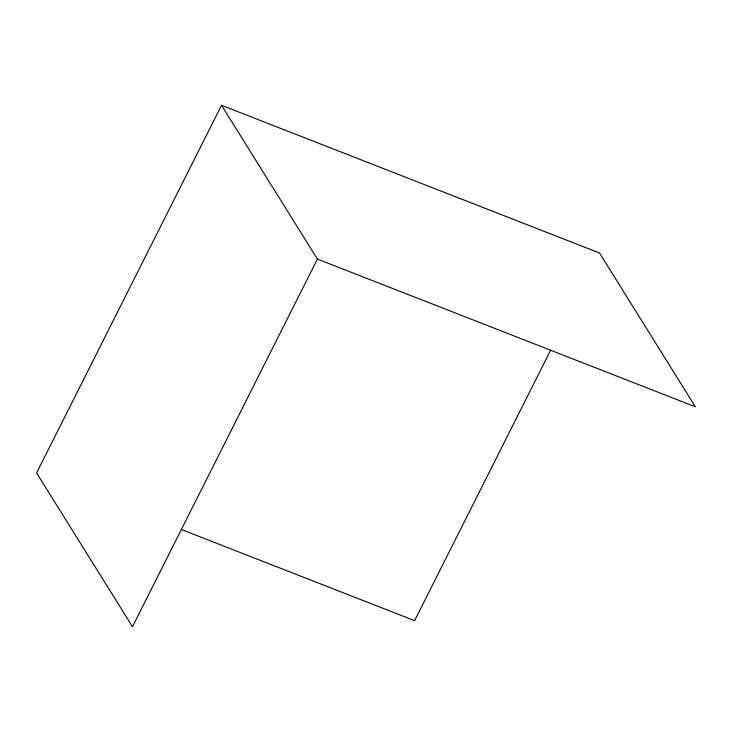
<?xml version="1.0" encoding="UTF-8"?>
<svg xmlns="http://www.w3.org/2000/svg" width="732" height="732" viewBox="0 0 732 732"><rect width="100%" height="100%" fill="white"/><g stroke="black" fill="none" stroke-linecap="round" stroke-linejoin="round"><path stroke-width="1.1" d="M221.531 105.289L36.6 472.927L132.474 626.711L317.404 259.073L221.531 105.289L599.526 253.025L695.4 406.818L317.404 259.073M550.729 350.042L414.596 620.663L181.408 529.52"/></g></svg>
